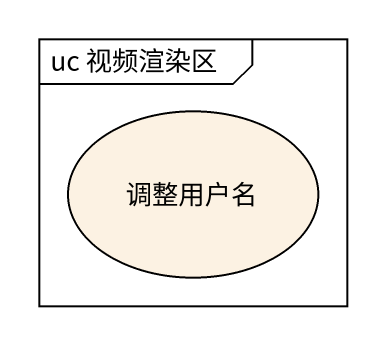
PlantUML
@startuml
mainframe uc 视频渲染区
usecase 调整用户名
@enduml
